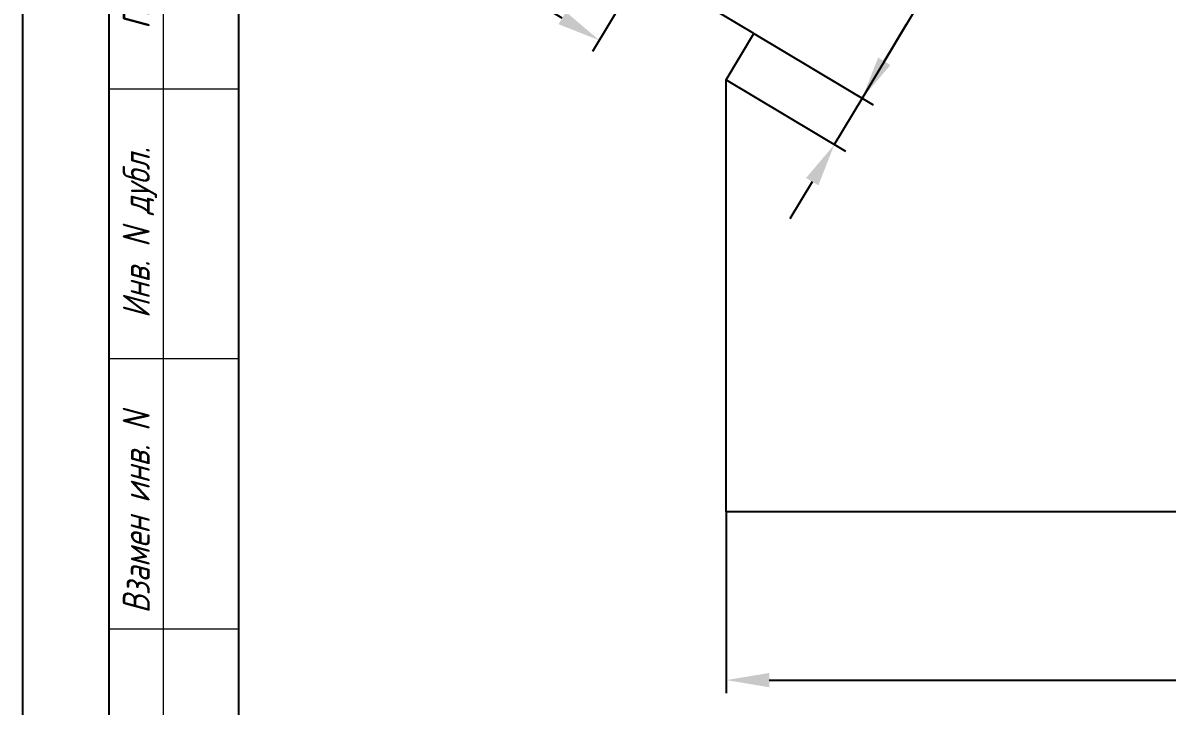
# Model space of a CAD drawing. Header units: millimetres. Extents: x -37166 to -34073, y -441 to 2979.
# Drawn here: x -36827 to -36721, y 311.2 to 374.5 of the extents above; entities that cross this region are included whole.
import ezdxf
from ezdxf.enums import TextEntityAlignment as Align

# ---------------------------------------------------------------- set-up
doc = ezdxf.new("R2010")
doc.units = ezdxf.units.MM
doc.header["$PDSIZE"] = -1
doc.linetypes.add('SLD-Сплошная', pattern=[0])
for name, color, linetype in [('Frame', 6, 'Continuous'), ('ОСНОВНАЯ_НАДПИСЬ', 7, 'SLD-Сплошная'), ('ЧЕРТЕЖ', 7, 'Continuous')]:
    doc.layers.add(name, color=color, linetype=linetype)
doc.styles.add('SLDTEXTSTYLE0', font='ГОСТ тип А наклонный.ttf')
doc.styles.get("Standard").update_dxf_attribs({"font": 'ГОСТ тип А наклонный.ttf'})
doc.styles.add('ГОСТ', font='ГОСТ тип А.ttf', dxfattribs={"oblique": 15})
doc.dimstyles.new('dim1', dxfattribs={"dimtxt": 3.5, "dimasz": 4, "dimexe": 1.2, "dimexo": 0, "dimgap": 0.8, "dimtad": 1, "dimdec": 0, "dimdsep": 46, "dimtxsty": 'Standard', "dimcen": 5, "dimadec": 0, "dimazin": 0, "dimtfac": 1, "dimtdec": 0, "dimtmove": 0, "dimatfit": 3, "dimfxl": 0, "dimtolj": 1, "dimtzin": 0, "dimarcsym": 0})

# ---------------------------------------------------------------- blocks, each defined once
blk = doc.blocks.new('stamp-side-22600')
at = {"layer": 'Frame'}
blk.add_line((-12, 0), (-12, 145), dxfattribs=at)
at = {"layer": 'Frame', "color": 7, "lineweight": 13}
blk.add_line((-7, 145), (-7, 0), dxfattribs=at)
at = {"layer": 'Frame', "lineweight": 13}
for p, q in [((-12, 110), (0, 110)), ((0, 85), (-12, 85)), ((-12, 60), (0, 60))]:
    blk.add_line(p, q, dxfattribs=at)
at = {"color": 7, "lineweight": 13, "style": 'ГОСТ', "oblique": 15}
for s, p in [('Подпись и дата', (-8.25, 115.55)), ('Инв. N дубл.', (-8.25, 88.76)), ('Взамен инв. N', (-8.25, 61.42))]:
    blk.add_text(s, height=2.5, rotation=90, dxfattribs=at).set_placement(p)
blk = doc.blocks.new('stamp-side-w22600')
blk.add_blockref('stamp-side-22600', (0, 0))
blk = doc.blocks.new('A4-vert-gost-02-Neptun')
at = {"layer": 'Frame', "color": 7}
blk.add_lwpolyline([(0, 0), (0, 297), (210, 297), (210, 0)], close=True, dxfattribs=at)
at = {"layer": 'Frame'}
blk.add_lwpolyline([(20, 5), (20, 292), (205, 292), (205, 5)], close=True, dxfattribs=at)
blk.add_blockref('stamp-side-w22600', (20, 5))
at = {"layer": 'ОСНОВНАЯ_НАДПИСЬ', "lineweight": 13, "style": 'SLDTEXTSTYLE0', "oblique": 7.5}
blk.add_attdef('PAGE', text='', height=3.5, dxfattribs=at).set_placement((199.52, 7.97), align=Align.CENTER)
at = {"layer": 'ЧЕРТЕЖ', "style": 'ГОСТ', "oblique": 15}
blk.add_attdef('НОМЕР ЧЕРТЕЖА', text='', height=5, rotation=180, dxfattribs=at).set_placement((58.02, 285.18), align=Align.MIDDLE_CENTER)
blk.add_attdef('Номер чертежа', text='', height=7, dxfattribs=at).set_placement((141.15, 13.28), align=Align.MIDDLE_CENTER)
blk = doc.blocks.new('*D6781')
at = {"color": 0, "lineweight": -2}
for p, q in [((-36749.28, 367.48), (-36742.53, 378.74)), ((-36747.22, 370.91), (-36745.16, 374.35)), ((-36759.3, 373.49), (-36748.25, 366.87)), ((-36761.87, 369.2), (-36750.82, 362.58)), ((-36751.85, 363.19), (-36749.28, 367.48)), ((-36753.9, 359.76), (-36755.96, 356.33))]:
    blk.add_line(p, q, dxfattribs=at)
at = {"color": 0}
for points in [[(-36747.79, 371.26), (-36746.65, 370.57), (-36749.28, 367.48)], [(-36753.33, 359.42), (-36754.47, 360.11), (-36751.85, 363.19)]]:
    blk.add_solid(points, dxfattribs=at)
at = {"layer": 'Defpoints', "color": 0}
for p in [(-36759.3, 373.49), (-36761.87, 369.2), (-36749.28, 367.48)]:
    blk.add_point(p, dxfattribs=at)
at = {"color": 0, "insert": (-36746.04, 377.85), "char_height": 3.5, "attachment_point": 5, "rotation": 59.0751}
blk.add_mtext('\\A1;10', dxfattribs=at)
blk = doc.blocks.new('*D6788')
at = {"color": 0, "lineweight": -2}
for p, q in [((-36761.87, 329.2), (-36761.87, 312.4)), ((-36661.87, 329.2), (-36661.87, 312.4)), ((-36757.87, 313.6), (-36665.87, 313.6))]:
    blk.add_line(p, q, dxfattribs=at)
at = {"color": 0}
for points in [[(-36757.87, 314.26), (-36757.87, 312.93), (-36761.87, 313.6)], [(-36665.87, 312.93), (-36665.87, 314.26), (-36661.87, 313.6)]]:
    blk.add_solid(points, dxfattribs=at)
at = {"layer": 'Defpoints', "color": 0}
for p in [(-36761.87, 329.2), (-36661.87, 329.2), (-36661.87, 313.6)]:
    blk.add_point(p, dxfattribs=at)
at = {"color": 0, "insert": (-36711.87, 316.15), "char_height": 3.5, "attachment_point": 5}
blk.add_mtext('\\A1;200', dxfattribs=at)
blk = doc.blocks.new('*D6866')
at = {"color": 0, "lineweight": -2}
for p, q in [((-36769.58, 408.79), (-36787.1, 379.54)), ((-36769.56, 379.63), (-36774.23, 371.83)), ((-36777.04, 374.92), (-36783.05, 378.52))]:
    blk.add_line(p, q, dxfattribs=at)
at = {"color": 0}
for points in [[(-36782.71, 379.09), (-36783.39, 377.94), (-36786.48, 380.57)], [(-36777.39, 374.35), (-36776.7, 375.49), (-36773.61, 372.86)]]:
    blk.add_solid(points, dxfattribs=at)
at = {"layer": 'Defpoints', "color": 0}
for p in [(-36769.58, 408.79), (-36786.48, 380.57), (-36769.56, 379.63)]:
    blk.add_point(p, dxfattribs=at)
at = {"color": 0, "insert": (-36778.37, 378.69), "char_height": 3.5, "attachment_point": 5, "rotation": 329.0751}
blk.add_mtext('\\A1;30', dxfattribs=at)

msp = doc.modelspace()

# ---------------------------------------------------------------- linework, layer by layer
at = {"color": 2}
for p, q in [((-36759.296, 373.486), (-36769.556, 379.633)), ((-36761.866, 369.197), (-36759.296, 373.486)), ((-36761.866, 329.197), (-36761.866, 369.197)), ((-36678.304, 329.197), (-36761.866, 329.197))]:
    msp.add_line(p, q, dxfattribs=at)

# ---------------------------------------------------------------- block references
at = {"color": 2, "lineweight": 100, "ltscale": 0.4}
msp.add_blockref('A4-vert-gost-02-Neptun', (-36826.989, 253.351), dxfattribs=at)

# ---------------------------------------------------------------- dimensions: what is measured, and where the dimension line sits
for base, p1, p2, angle, override, picture, middle, dimtype in [((-36786.48, 380.571), (-36769.556, 379.633), (-36769.576, 408.787), 149.07509, {"dimscale": 1, "dimlfac": 2, "dimtxsty": 'Standard', "dimsah": 1, "dimtolj": 1}, '*D6866', (-36779.685, 376.5), 160), ((-36749.276, 367.483), (-36761.866, 369.197), (-36759.296, 373.486), 59.07509, {"dimlfac": 2, "dimsah": 1}, '*D6781', (-36743.849, 376.542), 161), ((-36661.866, 313.598), (-36761.866, 329.197), (-36661.866, 329.197), 180, {"dimlfac": 2, "dimsah": 1}, '*D6788', (-36711.866, 313.598), 160)]:
    dim = msp.add_linear_dim(base=base, p1=p1, p2=p2, angle=angle, dimstyle='dim1', override=override)
    dim.commit()
    dim.dimension.update_dxf_attribs({"geometry": picture, "text_midpoint": middle, "dimtype": dimtype})

doc.saveas('drawing.dxf')
